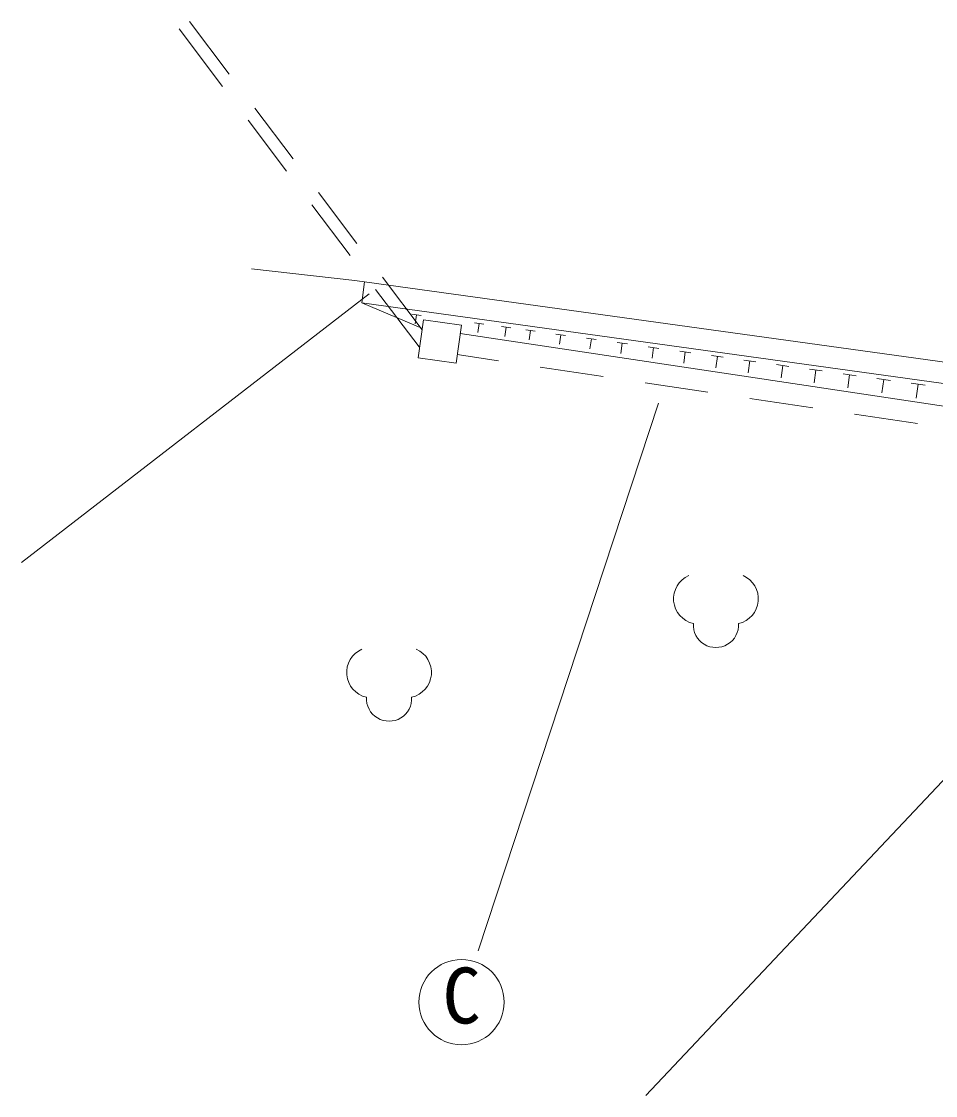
# Model space of a CAD drawing. Units: millimetres, scale not verified. Extents: x 40000 to 680000, y 20000 to 380000.
# Drawn here: x 101012 to 122578, y 250638 to 275982 of the extents above; entities that cross this region are included whole.
import ezdxf
from ezdxf.enums import TextEntityAlignment as Align

# ---------------------------------------------------------------- set-up
doc = ezdxf.new("R2010")
doc.units = ezdxf.units.MM
doc.header["$LTSCALE"] = 1000
doc.layers.add('M-BGD', color=7, linetype='Continuous', lineweight=13)
doc.styles.add('ＭＳ ゴシック', font='')
doc.styles.get('ＭＳ ゴシック').set_extended_font_data('MS Gothic')

msp = doc.modelspace()

# ---------------------------------------------------------------- linework, layer by layer
at = {"layer": 'M-BGD'}
for p, q in [((105756, 274449), (104731, 275808)), ((104975, 275982), (105914, 274738)), ((106516, 273939), (107419, 272742)), ((107261, 272453), (106358, 273651)), ((108021, 271943), (108925, 270746)), ((108766, 270457), (107863, 271655)), ((108874, 269869), (106439, 270143)), ((109527, 269947), (110466, 268703)), ((130774, 266835), (108874, 269869)), ((109108, 269837), (109040, 269342)), ((101012, 263214), (109212, 269559)), ((110393, 268301), (109368, 269659)), ((110471, 268740), (109040, 269342)), ((110222, 269077), (110440, 269047)), ((110331, 269062), (110301, 268844)), ((111700, 268872), (111918, 268842)), ((111809, 268857), (111779, 268640)), ((112339, 268784), (112557, 268753)), ((112448, 268769), (112418, 268551)), ((112915, 268704), (113132, 268674)), ((113023, 268689), (112993, 268471)), ((111362, 268616), (129131, 265952)), ((113623, 268606), (113849, 268574)), ((113736, 268590), (113705, 268364)), ((114340, 268506), (114575, 268474)), ((114458, 268490), (114425, 268255)), ((115066, 268406), (115310, 268372)), ((115188, 268389), (115154, 268145)), ((115801, 268304), (116053, 268269)), ((115927, 268287), (115892, 268034)), ((116544, 268201), (116806, 268165)), ((116675, 268183), (116638, 267921)), ((111288, 268122), (112264, 267975)), ((117296, 268097), (117567, 268059)), ((117432, 268078), (117394, 267807)), ((118058, 267991), (118338, 267953)), ((118198, 267972), (118159, 267692)), ((113253, 267827), (114736, 267605)), ((118828, 267885), (119118, 267844)), ((118973, 267864), (118933, 267575)), ((119608, 267776), (119907, 267735)), ((119758, 267756), (119716, 267457)), ((120398, 267667), (120706, 267624)), ((120552, 267646), (120509, 267337)), ((115725, 267457), (117209, 267234)), ((121196, 267556), (121515, 267512)), ((121355, 267534), (121311, 267216)), ((122005, 267444), (122333, 267399)), ((122169, 267422), (122123, 267094)), ((111791, 254056), (116045, 266979)), ((118198, 267086), (119681, 266863)), ((120670, 266715), (122154, 266493)), ((115743, 250638), (130774, 266579))]:
    msp.add_line(p, q, dxfattribs=at)
msp.add_lwpolyline([(138330, 267175), (130767, 266331), (109040, 269342)], dxfattribs=at)
msp.add_lwpolyline([(110375, 268046), (111266, 267923), (111390, 268814), (110498, 268938)], close=True, dxfattribs=at)
msp.add_circle((111395, 252842), 1006, dxfattribs=at)
for centre, radius, start, end in [((116996, 262359), 599, 113.4484, 257.2818), ((117799, 262359), 599, 282.7182, 66.5516), ((117397, 261743), 534, 176.5286, 3.4714), ((109283, 260621), 599, 113.4484, 257.2818), ((110086, 260621), 599, 282.7182, 66.5516), ((109685, 260005), 534, 176.5286, 3.4714)]:
    msp.add_arc(centre, radius, start, end, dxfattribs=at)

# ---------------------------------------------------------------- texts
at = {"layer": 'M-BGD', "style": 'ＭＳ ゴシック'}
msp.add_text('C', height=1320, dxfattribs=at).set_placement((111395, 251942), align=Align.BOTTOM_CENTER)

doc.saveas('drawing.dxf')
